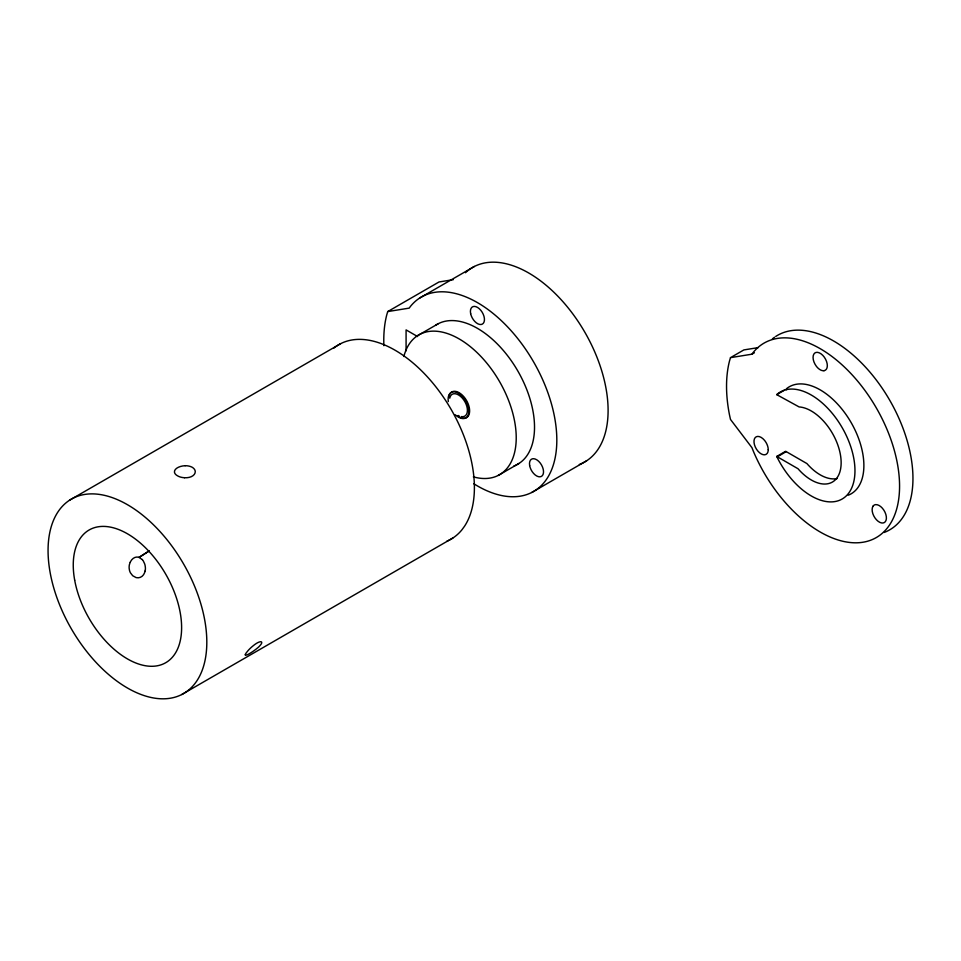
<?xml version="1.0" encoding="UTF-8"?>
<svg xmlns="http://www.w3.org/2000/svg" width="961" height="961" viewBox="0 0 961 961"><rect width="100%" height="100%" fill="white"/><g stroke="black" fill="none" stroke-linecap="round" stroke-linejoin="round"><path stroke-width="1.44" d="M145.279 570.245L145.063 571.351M453.328 279.663L439.021 281.969L387.727 311.58L386.718 315.004A132.45 76.472 60 0 0 383.895 345.696M730.492 357.648L729.483 361.072A132.45 76.472 60 0 0 729.483 414.852L730.492 419.44L751.958 447.694L753.16 450.757A112.257 64.819 60 0 0 872.059 539.662A112.257 64.819 60 0 0 872.059 400.893A112.257 64.819 60 0 0 753.16 352.519L751.958 354.189L730.492 357.648L743.862 349.924L758.181 347.618M145.039 571.447L144.631 572.612A10.343 8.277 72.1 0 1 136.102 577.597L132.69 575.723L130.456 572.84A10.403 8.132 83.5 0 1 129.519 570.462L129.182 568.552A10.415 7.988 88.8 0 1 129.146 566.582L129.158 566.413A9.081 6.967 88.8 0 1 129.363 564.816L130.119 562.485M130.228 562.221L130.492 561.692A10.379 7.868 -88.3 0 1 138.744 557.26L142.264 559.566M776.728 456.439L797.99 468.716A42.26 24.397 60 0 0 841.139 463.442A42.26 24.397 60 0 0 799.12 406.935L776.728 394.647L777.401 394.022A61.804 35.689 60 0 1 840.959 425.603A61.804 35.689 60 0 1 841.392 499.432A61.804 35.689 60 0 1 777.773 458.565L776.728 456.439L785.642 451.286L806.904 463.562A42.26 24.397 60 0 0 837.235 478.506M139.165 557.404L149.111 551.025M139.021 557.356L148.991 550.989M69.564 500.188L340.675 343.666M419.561 298.114L474.374 266.473M417.542 335.677L438.36 323.665M498.23 475.431L519.048 463.418M751.958 354.189L754.385 352.783M181.773 694.527A112.257 64.819 60 0 0 150.372 521.835A112.257 64.819 60 0 0 50.152 572.648A112.257 64.819 60 0 0 181.773 694.527L452.871 538.016M531.769 492.464L586.582 460.812M776.728 394.647L784.368 390.226M786.206 451.61L777.293 456.883M387.727 311.58L409.206 308.121L410.407 306.463A112.257 64.819 60 0 1 507.816 327.124A112.257 64.819 60 0 1 554.905 458.986A112.257 64.819 60 0 1 473.689 483.671M185.173 465.713L185.821 465.713A10.415 5.826 -1.5 0 1 192.212 467.274A10.415 6.198 1.6 0 1 195.215 471.13L195.251 471.527A10.391 6.535 4.9 0 1 184.524 477.725M184.524 477.725L183.863 477.677A10.415 6.198 1.6 0 1 177.485 475.779A10.415 5.826 -1.5 0 1 174.482 472.259L174.458 471.959A10.391 5.406 -4.5 0 1 185.173 465.713M786.218 389.818L786.314 388.869A61.804 35.689 60 0 1 850.869 422.119A61.804 35.689 60 0 1 848.263 495.203M417.615 336.554L406.083 329.899L406.083 350.825M446.877 541.187A112.257 64.819 60 0 0 462.037 529.667L464.571 526.172A112.257 64.819 60 0 0 439.633 391.8A112.257 64.819 60 0 0 333.839 348.11M145.291 570.209A10.415 8.265 77.8 0 0 145.387 567.663L145.243 566.401A10.403 8.132 83.5 0 0 144.643 563.819L143.309 560.984A10.415 7.988 88.8 0 0 142.264 559.542M775.707 336.458A112.257 64.819 60 0 1 891.436 403.272A112.257 64.819 60 0 1 884.168 532.454M772.404 338.873A112.257 64.819 60 0 1 774.578 337.215M435.826 325.118A80.724 46.608 60 0 1 519.048 373.168A80.724 46.608 60 0 1 513.823 466.061M473.341 476.86A80.724 46.608 60 0 0 501.966 385.962A80.724 46.608 60 0 0 406.071 349.924L404.857 353.107A80.724 46.608 60 0 0 403.86 356.507M449.4 394.743A14.823 8.553 60 0 1 466.325 400.148A14.823 8.553 60 0 1 463.61 418.347M463.01 418.299A14.823 8.553 60 0 1 460.463 417.591M459.802 417.278A14.823 8.553 60 0 1 458.493 416.521M457.832 416.077A14.823 8.553 60 0 1 457.184 415.584M448.751 397.301A14.823 8.553 60 0 1 449.183 395.331M465.484 272.732A112.257 64.819 60 0 1 583.663 330.224A112.257 64.819 60 0 1 579.315 464.499M448.306 401.566A14.667 8.469 60 0 1 457.844 392.881A14.667 8.469 60 0 1 468.848 411.933A14.667 8.469 60 0 1 456.547 415.837M455.91 415.308A14.667 8.469 60 0 1 455.286 414.744M449.736 398.214A12.613 7.28 60 0 1 458.685 395.019A12.613 7.28 60 0 1 467.322 408.797A12.613 7.28 60 0 1 461.256 416.594M459.058 415.801A12.613 7.28 60 0 1 458.493 415.5M768.247 449.7L768.235 450.204A10.091 5.826 60 0 1 759.658 452.835A10.091 5.826 60 0 1 754.421 438.901A10.091 5.826 60 0 1 764.524 440.342L764.92 440.835A10.091 5.826 60 0 1 768.247 449.7M245.307 654.789L245.295 654.861A10.403 1.586 -36.3 0 0 249.596 653.552A10.403 1.586 -36.3 0 0 258.197 647.414L258.629 647.029A10.403 2.114 -38.4 0 0 261.488 643.534L261.608 643.269A10.415 2.631 -40.6 0 0 260.131 641.792L259.842 641.864A10.343 3.111 -42.9 0 0 253.548 645.48L253.043 645.888A10.415 2.631 -40.6 0 0 247.337 651.51L247.037 651.882A10.403 2.114 -38.4 0 0 245.307 654.717L245.307 654.789M873.237 505.93L873.008 506.243A10.091 5.826 60 0 0 878.078 521.258A10.091 5.826 60 0 0 886.306 516.513A10.091 5.826 60 0 0 875.831 504.621L875.447 504.657A10.091 5.826 60 0 0 873.237 505.93M824.009 370.706L823.625 370.742A10.091 5.826 60 0 1 816.754 366.778L816.37 366.285A10.091 5.826 60 0 1 814.784 353.035A10.091 5.826 60 0 1 825.595 359.27A10.091 5.826 60 0 1 824.009 370.706M74.682 580.168A76.628 44.242 60 0 0 164.523 663.366A76.628 44.242 60 0 0 143.093 545.488A76.628 44.242 60 0 0 74.682 580.168M470.638 313.586A9.934 5.73 60 0 0 482.362 324.097A9.934 5.73 60 0 0 479.311 308.745A9.934 5.73 60 0 0 470.638 313.586M529.643 465.496A9.934 5.73 60 0 0 541.211 476.5A9.934 5.73 60 0 0 538.665 461.292A9.934 5.73 60 0 0 529.643 465.496"/></g></svg>
